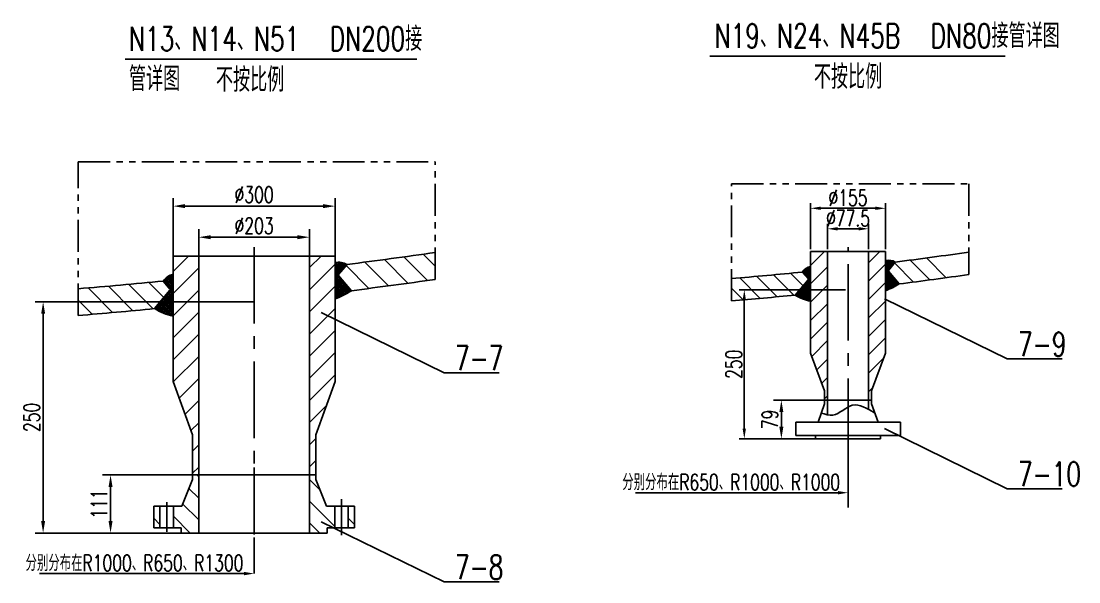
# Model space of a CAD drawing. Extents: x 14295 to 55529, y 90 to 48558.
# Drawn here: x 54054.3 to 54318.1, y 38817.6 to 38957.5 of the extents above; entities that cross this region are included whole.
import ezdxf

# ---------------------------------------------------------------- set-up
doc = ezdxf.new("R2010")
doc.units = 0
doc.header["$MEASUREMENT"] = 0
doc.linetypes.add('CENTER2', pattern=[28.575, 19.05, -3.175, 3.175, -3.175])
doc.linetypes.add('PHANTOM2', pattern=[31.75, 15.875, -3.175, 3.175, -3.175, 3.175, -3.175])
doc.layers.get('0').update_dxf_attribs({"linetype": 'CONTINUOUS'})
doc.layers.get('DEFPOINTS').update_dxf_attribs({"linetype": 'CONTINUOUS'})
for name, color, linetype in [('图层1', 7, 'CONTINUOUS'), ('图层2', 1, 'CONTINUOUS'), ('图层3', 2, 'CENTER2'), ('图层5', 3, 'PHANTOM2')]:
    doc.layers.add(name, color=color, linetype=linetype)
doc.styles.add('文字', font='txt.shx', dxfattribs={"width": 0.71, "bigfont": 'hzfs.shx'})
doc.dimstyles.get("Standard").update_dxf_attribs({"dimtxt": 0.18, "dimasz": 0.18, "dimexe": 0.18, "dimexo": 0.0625, "dimgap": 0.09, "dimtad": 0, "dimtih": 1, "dimtoh": 1, "dimdec": 4, "dimzin": 0, "dimtxsty": 'STANDARD', "dimcen": 0.09, "dimazin": 3, "dimtfac": 1, "dimtdec": 4, "dimtofl": 0, "dimtmove": 0, "dimatfit": 3, "dimtolj": 1, "dimtzin": 0})

# ---------------------------------------------------------------- blocks, each defined once
blk = doc.blocks.new('*D113')
at = {"color": 1, "linetype": 'BYBLOCK'}
for p, q in [((54098.54, 38898.88), (54098.54, 38905.58)), ((54126.18, 38898.88), (54126.18, 38905.58)), ((54101.54, 38903.58), (54123.18, 38903.58))]:
    blk.add_line(p, q, dxfattribs=at)
for points in [[(54101.54, 38904.08), (54101.54, 38903.08), (54098.54, 38903.58)], [(54123.18, 38904.08), (54123.18, 38903.08), (54126.18, 38903.58)]]:
    blk.add_solid(points, dxfattribs=at)
at = {"layer": 'DEFPOINTS', "color": 0, "linetype": 'BYBLOCK'}
for p in [(54126.18, 38903.58), (54098.54, 38898.88), (54126.18, 38898.88)]:
    blk.add_point(p, dxfattribs=at)
at = {"color": 1, "linetype": 'BYBLOCK', "insert": (54112.36, 38906.44), "char_height": 4, "attachment_point": 5, "style": '文字'}
blk.add_mtext('\\A1;∅203', dxfattribs=at)
blk = doc.blocks.new('*D114')
at = {"color": 1, "linetype": 'BYBLOCK'}
for p, q in [((54092.14, 38898.88), (54092.14, 38913.33)), ((54132.58, 38898.88), (54132.58, 38913.33)), ((54095.14, 38911.33), (54129.58, 38911.33))]:
    blk.add_line(p, q, dxfattribs=at)
for points in [[(54095.14, 38911.83), (54095.14, 38910.83), (54092.14, 38911.33)], [(54129.58, 38911.83), (54129.58, 38910.83), (54132.58, 38911.33)]]:
    blk.add_solid(points, dxfattribs=at)
at = {"layer": 'DEFPOINTS', "color": 0, "linetype": 'BYBLOCK'}
for p in [(54132.58, 38911.33), (54092.14, 38898.88), (54132.58, 38898.88)]:
    blk.add_point(p, dxfattribs=at)
at = {"color": 1, "linetype": 'BYBLOCK', "insert": (54112.36, 38914.19), "char_height": 4, "attachment_point": 5, "style": '文字'}
blk.add_mtext('\\A1;∅300', dxfattribs=at)
blk = doc.blocks.new('*D115')
at = {"color": 1, "linetype": 'BYBLOCK'}
for p, q in [((54097, 38844.3), (54074.56, 38844.3)), ((54076.56, 38832.82), (54076.56, 38841.3)), ((54094.13, 38829.82), (54074.56, 38829.82))]:
    blk.add_line(p, q, dxfattribs=at)
for points in [[(54076.06, 38841.3), (54077.06, 38841.3), (54076.56, 38844.3)], [(54076.06, 38832.82), (54077.06, 38832.82), (54076.56, 38829.82)]]:
    blk.add_solid(points, dxfattribs=at)
at = {"layer": 'DEFPOINTS', "color": 0, "linetype": 'BYBLOCK'}
for p in [(54076.56, 38844.3), (54097, 38844.3), (54094.13, 38829.82)]:
    blk.add_point(p, dxfattribs=at)
at = {"color": 1, "linetype": 'BYBLOCK', "insert": (54073.7, 38837.06), "char_height": 4, "attachment_point": 5, "rotation": 90, "style": '文字'}
blk.add_mtext('\\A1;111', dxfattribs=at)
blk = doc.blocks.new('*D116')
at = {"color": 1, "linetype": 'BYBLOCK'}
for p, q in [((54112.36, 38887.48), (54057.74, 38887.48)), ((54059.74, 38884.48), (54059.74, 38832.82)), ((54094.13, 38829.82), (54057.74, 38829.82))]:
    blk.add_line(p, q, dxfattribs=at)
for points in [[(54059.24, 38884.48), (54060.24, 38884.48), (54059.74, 38887.48)], [(54059.24, 38832.82), (54060.24, 38832.82), (54059.74, 38829.82)]]:
    blk.add_solid(points, dxfattribs=at)
at = {"layer": 'DEFPOINTS', "color": 0, "linetype": 'BYBLOCK'}
for p in [(54112.36, 38887.48), (54059.74, 38829.82), (54094.13, 38829.82)]:
    blk.add_point(p, dxfattribs=at)
at = {"color": 1, "linetype": 'BYBLOCK', "insert": (54056.89, 38858.65), "char_height": 4, "attachment_point": 5, "rotation": 90, "style": '文字'}
blk.add_mtext('\\A1;250', dxfattribs=at)
blk = doc.blocks.new('*D140')
at = {"color": 1, "linetype": 'BYBLOCK'}
for p, q in [((54254.65, 38862.98), (54241.86, 38862.98)), ((54243.86, 38856.34), (54243.86, 38859.98)), ((54252.4, 38853.34), (54241.86, 38853.34))]:
    blk.add_line(p, q, dxfattribs=at)
for points in [[(54243.36, 38859.98), (54244.36, 38859.98), (54243.86, 38862.98)], [(54243.36, 38856.34), (54244.36, 38856.34), (54243.86, 38853.34)]]:
    blk.add_solid(points, dxfattribs=at)
at = {"layer": 'DEFPOINTS', "color": 0, "linetype": 'BYBLOCK'}
for p in [(54243.86, 38862.98), (54254.65, 38862.98), (54252.4, 38853.34)]:
    blk.add_point(p, dxfattribs=at)
at = {"color": 1, "linetype": 'BYBLOCK', "insert": (54241.01, 38858.16), "char_height": 4, "attachment_point": 5, "rotation": 90, "style": '文字'}
blk.add_mtext('\\A1;79', dxfattribs=at)
blk = doc.blocks.new('*D143')
at = {"color": 1, "linetype": 'BYBLOCK'}
for p, q in [((54251.15, 38900.63), (54251.15, 38912.04)), ((54269.83, 38900.63), (54269.83, 38912.04)), ((54253.65, 38910.79), (54267.33, 38910.79))]:
    blk.add_line(p, q, dxfattribs=at)
for points in [[(54253.65, 38911.21), (54253.65, 38910.38), (54251.15, 38910.79)], [(54267.33, 38911.21), (54267.33, 38910.38), (54269.83, 38910.79)]]:
    blk.add_solid(points, dxfattribs=at)
at = {"layer": 'DEFPOINTS', "color": 0, "linetype": 'BYBLOCK'}
for p in [(54269.83, 38910.79), (54251.15, 38900), (54269.83, 38900)]:
    blk.add_point(p, dxfattribs=at)
at = {"color": 1, "linetype": 'BYBLOCK', "insert": (54260.49, 38913.42), "char_height": 4, "attachment_point": 5, "style": '文字'}
blk.add_mtext('\\A1;∅155', dxfattribs=at)
blk = doc.blocks.new('*D142')
at = {"color": 1, "linetype": 'BYBLOCK'}
for p, q in [((54255.37, 38900.63), (54255.37, 38906.93)), ((54265.61, 38900.63), (54265.61, 38906.93)), ((54257.87, 38905.68), (54263.11, 38905.68))]:
    blk.add_line(p, q, dxfattribs=at)
for points in [[(54257.87, 38906.1), (54257.87, 38905.26), (54255.37, 38905.68)], [(54263.11, 38906.1), (54263.11, 38905.26), (54265.61, 38905.68)]]:
    blk.add_solid(points, dxfattribs=at)
at = {"layer": 'DEFPOINTS', "color": 0, "linetype": 'BYBLOCK'}
for p in [(54265.61, 38905.68), (54255.37, 38900), (54265.61, 38900)]:
    blk.add_point(p, dxfattribs=at)
at = {"color": 1, "linetype": 'BYBLOCK', "insert": (54260.49, 38908.31), "char_height": 4, "attachment_point": 5, "style": '文字'}
blk.add_mtext('\\A1;∅77.5', dxfattribs=at)
blk = doc.blocks.new('*D141')
at = {"color": 1, "linetype": 'BYBLOCK'}
for p, q in [((54259.86, 38890.43), (54233.37, 38890.43)), ((54234.62, 38887.93), (54234.62, 38855.84)), ((54251.78, 38853.34), (54233.37, 38853.34))]:
    blk.add_line(p, q, dxfattribs=at)
for points in [[(54234.2, 38887.93), (54235.03, 38887.93), (54234.62, 38890.43)], [(54234.2, 38855.84), (54235.03, 38855.84), (54234.62, 38853.34)]]:
    blk.add_solid(points, dxfattribs=at)
at = {"layer": 'DEFPOINTS', "color": 0, "linetype": 'BYBLOCK'}
for p in [(54260.49, 38890.43), (54234.62, 38853.34), (54252.4, 38853.34)]:
    blk.add_point(p, dxfattribs=at)
at = {"color": 1, "linetype": 'BYBLOCK', "insert": (54231.99, 38871.89), "char_height": 4, "attachment_point": 5, "rotation": 90, "style": '文字'}
blk.add_mtext('\\A1;250', dxfattribs=at)

msp = doc.modelspace()

# ---------------------------------------------------------------- hatches: boundary and pattern name
at = {"layer": '图层2'}
h = msp.add_hatch(dxfattribs=at)
h.set_pattern_fill('ANSI37', color=256, scale=0.08, style=0)
h.set_pattern_definition([(315, (10874.4133, 70549.20192), (-0.1796051224, -0.1796051224), []), (225, (10874.4133, 70549.20192), (-0.1796051224, 0.1796051224), [])])
h.paths.add_polyline_path([(54250.519, 38892.97), (54250.519, 38893.176), (54249.086, 38894.884, -0.171979), (54251.151, 38896.302), (54251.151, 38887.61, -0.093098), (54247.314, 38889.151)])
h = msp.add_hatch(dxfattribs=at)
h.set_pattern_fill('ANSI37', color=256, scale=0.096, style=0)
h.set_pattern_definition([(315, (2040.0544, 76877.83506), (-0.2155261469, -0.2155261469), []), (225, (2040.0544, 76877.83506), (-0.2155261469, 0.2155261469), [])])
h.paths.add_polyline_path([(54091.381, 38890.357), (54091.381, 38890.604), (54089.662, 38892.653, -0.171979), (54092.14, 38894.355), (54092.14, 38883.925, -0.093098), (54087.536, 38885.774)])

# ---------------------------------------------------------------- linework, layer by layer
at = {"color": 1, "linetype": 'BYBLOCK'}
for p, q in [((54257.99, 38839.867), (54207.452, 38839.867)), ((54109.862, 38819.709), (54058.84, 38819.709))]:
    msp.add_line(p, q, dxfattribs=at)
for points in [[(54257.99, 38840.284), (54257.99, 38839.45), (54260.49, 38839.867)], [(54109.862, 38820.126), (54109.862, 38819.293), (54112.362, 38819.709)]]:
    msp.add_solid(points, dxfattribs=at)
at = {"layer": '图层1'}
for p, q in [((54092.14, 38867.642), (54092.14, 38898.878)), ((54092.14, 38898.878), (54132.584, 38898.878)), ((54098.539, 38844.297), (54098.539, 38898.878)), ((54126.184, 38844.297), (54126.184, 38898.878)), ((54132.584, 38867.642), (54132.584, 38898.878)), ((54251.151, 38900.002), (54269.829, 38900.002)), ((54251.151, 38900.002), (54251.151, 38874.654)), ((54255.37, 38862.981), (54255.37, 38900.002)), ((54265.61, 38862.981), (54265.61, 38900.002)), ((54269.829, 38874.654), (54269.829, 38900.002)), ((54133.442, 38894.311), (54135.529, 38896.798)), ((54251.151, 38874.654), (54251.151, 38898.002)), ((54270.544, 38895.322), (54272.284, 38897.396)), ((54133.442, 38894.063), (54133.442, 38894.311)), ((54136.641, 38890.25), (54133.442, 38894.063)), ((54250.519, 38893.176), (54249.086, 38894.884)), ((54270.544, 38895.116), (54270.544, 38895.322)), ((54273.21, 38891.939), (54270.544, 38895.116)), ((54091.381, 38890.604), (54089.662, 38892.653)), ((54247.314, 38889.151), (54250.519, 38892.97)), ((54250.519, 38892.97), (54250.519, 38893.176)), ((54087.536, 38885.774), (54091.381, 38890.357)), ((54254.653, 38865.315), (54251.151, 38874.654)), ((54266.327, 38865.315), (54269.829, 38874.654)), ((54097.003, 38854.281), (54092.14, 38867.642)), ((54127.72, 38854.281), (54132.584, 38867.642)), ((54254.653, 38862.981), (54254.653, 38865.315)), ((54266.327, 38862.981), (54266.327, 38865.315)), ((54253.015, 38857.451), (54254.653, 38861.999)), ((54254.653, 38862.981), (54266.327, 38862.981)), ((54254.653, 38861.999), (54254.653, 38862.981)), ((54254.653, 38862.981), (54266.327, 38862.981)), ((54255.37, 38859.3), (54255.37, 38862.981)), ((54265.61, 38860.653), (54265.61, 38862.981)), ((54266.327, 38861.999), (54266.327, 38862.981)), ((54267.965, 38857.451), (54266.327, 38861.999)), ((54247.434, 38857.451), (54247.434, 38854.174)), ((54273.546, 38857.451), (54247.434, 38857.451)), ((54273.546, 38854.174), (54273.546, 38857.451)), ((54097.003, 38844.06), (54097.003, 38854.281)), ((54127.72, 38844.06), (54127.72, 38854.281)), ((54247.434, 38854.174), (54273.546, 38854.174)), ((54252.4, 38854.174), (54252.4, 38853.341)), ((54268.58, 38854.174), (54268.58, 38853.341)), ((54252.4, 38853.341), (54268.58, 38853.341)), ((54097.003, 38844.297), (54108.522, 38844.297)), ((54097.003, 38844.297), (54108.522, 38844.297)), ((54097.004, 38844.297), (54127.72, 38844.297)), ((54097.004, 38843.171), (54097.004, 38844.297)), ((54097.771, 38844.297), (54108.522, 38844.297)), ((54108.522, 38844.297), (54097.771, 38844.297)), ((54112.362, 38844.297), (54097.771, 38844.297)), ((54097.771, 38844.297), (54108.522, 38844.297)), ((54108.522, 38844.297), (54097.771, 38844.297)), ((54112.362, 38844.297), (54097.771, 38844.297)), ((54098.539, 38829.817), (54098.539, 38844.297)), ((54112.362, 38844.297), (54126.952, 38844.297)), ((54112.362, 38844.297), (54126.952, 38844.297)), ((54127.72, 38844.297), (54116.202, 38844.297)), ((54116.202, 38844.297), (54126.952, 38844.297)), ((54126.952, 38844.297), (54116.202, 38844.297)), ((54127.72, 38844.297), (54116.202, 38844.297)), ((54116.202, 38844.297), (54126.952, 38844.297)), ((54126.952, 38844.297), (54116.202, 38844.297)), ((54126.184, 38829.817), (54126.184, 38844.297)), ((54127.72, 38843.171), (54127.72, 38844.297)), ((54094.304, 38836.533), (54097.004, 38843.171)), ((54127.72, 38843.171), (54127.72, 38843.171)), ((54130.42, 38836.533), (54127.72, 38843.171)), ((54087.328, 38836.533), (54094.304, 38836.533)), ((54087.328, 38831.133), (54087.328, 38836.533)), ((54088.875, 38831.133), (54088.875, 38836.533)), ((54092.25, 38831.133), (54092.25, 38836.533)), ((54112.362, 38836.533), (54112.362, 38836.533)), ((54137.396, 38836.533), (54130.42, 38836.533)), ((54132.473, 38831.133), (54132.473, 38836.533)), ((54135.849, 38831.133), (54135.849, 38836.533)), ((54137.396, 38831.133), (54137.396, 38836.533)), ((54087.328, 38831.133), (54094.135, 38831.133)), ((54094.135, 38829.817), (54094.135, 38831.133)), ((54130.589, 38829.817), (54130.589, 38831.133)), ((54137.396, 38831.133), (54130.589, 38831.133)), ((54094.135, 38829.817), (54130.589, 38829.817))]:
    msp.add_line(p, q, dxfattribs=at)
for centre, radius, start, end in [((53998.187, 39994.157), 1105.92, 277.133896, 278.2837), ((54157.831, 39811.861), 921.6, 277.133896, 278.2837), ((54133.491, 38893.276), 4.07, 59.93856, 102.87651), ((54252.119, 38892.68), 3.749, 104.96482, 143.99768), ((54270.585, 38894.46), 3.392, 59.93856, 102.87651), ((54093.301, 38890.009), 4.499, 104.96482, 143.99768), ((54156.894, 39811.861), 921.6, 274.639708, 275.741193), ((54157.831, 39811.861), 927.13, 277.148828, 278.23395), ((53979.031, 39993.026), 1105.92, 274.639708, 275.741193), ((53998.187, 39994.157), 1112.556, 277.148828, 278.23395), ((54262.438, 38908.884), 20.079, 291.59689, 302.44351), ((54123.715, 38910.585), 24.095, 291.59689, 302.44351), ((54156.894, 39811.861), 927.13, 274.611975, 275.596802), ((54253.335, 38898.594), 11.199, 237.47773, 258.75289), ((53979.031, 39993.026), 1112.556, 274.611975, 275.596802), ((54094.761, 38897.106), 13.439, 237.47773, 258.75289)]:
    msp.add_arc(centre, radius, start, end, dxfattribs=at)
at = {"layer": '图层2'}
for p, q in [((54080.166, 38948.013), (54152.976, 38948.013)), ((54226.015, 38948.749), (54299.659, 38948.749)), ((54095.968, 38898.878), (54092.14, 38895.05)), ((54129.073, 38898.878), (54126.184, 38895.99)), ((54154.536, 38899.345), (54157.522, 38896.358)), ((54254.584, 38900.002), (54251.151, 38896.568)), ((54268.378, 38900.002), (54265.61, 38897.233)), ((54132.584, 38896.872), (54126.184, 38890.473)), ((54133.62, 38897.344), (54132.584, 38896.308)), ((54134.018, 38897.312), (54132.584, 38895.877)), ((54134.385, 38897.247), (54132.584, 38895.446)), ((54134.724, 38897.155), (54132.584, 38895.015)), ((54135.04, 38897.04), (54132.584, 38894.584)), ((54132.584, 38896.914), (54134.238, 38895.259)), ((54135.335, 38896.904), (54132.584, 38894.153)), ((54132.584, 38896.483), (54134.041, 38895.025)), ((54132.667, 38897.262), (54134.435, 38895.494)), ((54133.039, 38897.321), (54134.631, 38895.728)), ((54133.445, 38897.346), (54134.828, 38895.963)), ((54133.896, 38897.326), (54135.025, 38896.197)), ((54134.412, 38897.24), (54135.221, 38896.431)), ((54135.047, 38897.037), (54135.418, 38896.666)), ((54135.293, 38896.517), (54141.004, 38890.806)), ((54139.965, 38897.363), (54145.88, 38891.448)), ((54144.841, 38898.004), (54150.736, 38892.11)), ((54149.698, 38898.665), (54155.573, 38892.79)), ((54255.37, 38896.189), (54251.151, 38891.97)), ((54269.829, 38896.854), (54265.61, 38892.636)), ((54270.692, 38897.85), (54269.829, 38896.987)), ((54271.024, 38897.823), (54269.829, 38896.628)), ((54271.329, 38897.769), (54269.829, 38896.268)), ((54271.612, 38897.692), (54269.829, 38895.909)), ((54271.875, 38897.597), (54269.829, 38895.55)), ((54269.829, 38897.491), (54271.207, 38896.113)), ((54272.122, 38897.483), (54269.829, 38895.191)), ((54269.829, 38897.132), (54271.043, 38895.918)), ((54269.829, 38896.773), (54270.88, 38895.722)), ((54271.713, 38896.716), (54269.829, 38894.831)), ((54269.829, 38896.414), (54270.716, 38895.527)), ((54269.898, 38897.782), (54271.371, 38896.308)), ((54270.208, 38897.831), (54271.535, 38896.504)), ((54270.546, 38897.852), (54271.699, 38896.699)), ((54270.922, 38897.835), (54271.863, 38896.894)), ((54271.353, 38897.764), (54272.027, 38897.09)), ((54271.882, 38897.594), (54272.191, 38897.285)), ((54272.087, 38897.161), (54276.846, 38892.402)), ((54275.98, 38897.866), (54280.909, 38892.937)), ((54280.043, 38898.4), (54284.955, 38893.488)), ((54098.539, 38895.932), (54092.14, 38889.533)), ((54132.584, 38896.052), (54133.845, 38894.791)), ((54134.845, 38895.983), (54132.584, 38893.722)), ((54132.584, 38895.62), (54133.648, 38894.556)), ((54132.584, 38895.189), (54133.451, 38894.322)), ((54132.584, 38894.758), (54134.292, 38893.051)), ((54132.584, 38894.327), (54136.539, 38890.372)), ((54133.442, 38894.149), (54132.584, 38893.291)), ((54132.584, 38893.896), (54136.388, 38890.092)), ((54133.6, 38893.875), (54132.584, 38892.86)), ((54133.796, 38893.641), (54132.584, 38892.428)), ((54237.715, 38893.812), (54242.806, 38888.721)), ((54241.932, 38894.193), (54247.004, 38889.121)), ((54246.131, 38894.592), (54249.257, 38891.466)), ((54269.829, 38896.055), (54270.552, 38895.332)), ((54269.829, 38895.695), (54271.252, 38894.272)), ((54269.829, 38895.336), (54273.125, 38892.04)), ((54270.544, 38895.187), (54269.829, 38894.472)), ((54269.829, 38894.977), (54272.999, 38891.807)), ((54270.675, 38894.96), (54269.829, 38894.113)), ((54270.839, 38894.764), (54269.829, 38893.754)), ((54269.829, 38894.618), (54272.776, 38891.671)), ((54271.003, 38894.569), (54269.829, 38893.395)), ((54271.167, 38894.374), (54269.829, 38893.035)), ((54269.829, 38894.259), (54272.55, 38891.537)), ((54271.331, 38894.178), (54269.829, 38892.676)), ((54271.495, 38893.983), (54269.829, 38892.317)), ((54269.829, 38893.899), (54272.322, 38891.406)), ((54271.659, 38893.788), (54269.829, 38891.958)), ((54271.823, 38893.592), (54269.829, 38891.599)), ((54269.829, 38893.54), (54272.091, 38891.278)), ((54070.935, 38890.931), (54077.068, 38884.798)), ((54076.017, 38891.367), (54082.126, 38885.258)), ((54081.077, 38891.824), (54087.163, 38885.738)), ((54086.116, 38892.303), (54089.866, 38888.552)), ((54132.584, 38891.354), (54126.184, 38884.955)), ((54132.584, 38893.465), (54136.12, 38889.929)), ((54133.993, 38893.407), (54132.584, 38891.997)), ((54134.19, 38893.172), (54132.584, 38891.566)), ((54132.584, 38893.034), (54135.85, 38889.768)), ((54134.386, 38892.938), (54132.584, 38891.135)), ((54134.583, 38892.703), (54132.584, 38890.704)), ((54132.584, 38892.603), (54135.576, 38889.611)), ((54134.78, 38892.469), (54132.584, 38890.273)), ((54134.976, 38892.235), (54132.584, 38889.842)), ((54132.584, 38892.172), (54135.299, 38889.457)), ((54135.173, 38892), (54132.584, 38889.411)), ((54135.37, 38891.766), (54132.584, 38888.98)), ((54132.584, 38891.741), (54135.019, 38889.306)), ((54135.566, 38891.531), (54132.584, 38888.549)), ((54132.584, 38891.31), (54134.736, 38889.158)), ((54132.584, 38890.879), (54134.45, 38889.013)), ((54135.763, 38891.297), (54132.689, 38888.223)), ((54135.96, 38891.063), (54133.433, 38888.536)), ((54231.442, 38890.89), (54234.358, 38887.973)), ((54233.48, 38893.449), (54238.591, 38888.338)), ((54250.519, 38892.97), (54250.519, 38893.176)), ((54255.37, 38891.591), (54251.151, 38887.372)), ((54269.829, 38892.257), (54265.61, 38888.038)), ((54271.986, 38893.397), (54269.829, 38891.239)), ((54272.15, 38893.202), (54269.829, 38890.88)), ((54269.829, 38893.181), (54271.858, 38891.152)), ((54272.314, 38893.006), (54269.829, 38890.521)), ((54269.829, 38892.822), (54271.622, 38891.028)), ((54269.829, 38892.463), (54271.384, 38890.908)), ((54269.829, 38892.103), (54271.143, 38890.79)), ((54269.829, 38891.744), (54270.899, 38890.674)), ((54269.829, 38891.385), (54270.652, 38890.562)), ((54272.478, 38892.811), (54269.916, 38890.249)), ((54272.642, 38892.616), (54270.537, 38890.511)), ((54272.806, 38892.42), (54271.206, 38890.82)), ((54272.97, 38892.225), (54271.94, 38891.195)), ((54273.134, 38892.03), (54272.772, 38891.668)), ((54098.539, 38890.414), (54092.14, 38884.015)), ((54132.584, 38890.448), (54134.16, 38888.871)), ((54132.584, 38890.017), (54133.868, 38888.733)), ((54132.584, 38889.586), (54133.572, 38888.598)), ((54136.156, 38890.828), (54134.236, 38888.908)), ((54136.353, 38890.594), (54135.117, 38889.358)), ((54136.55, 38890.36), (54136.116, 38889.926)), ((54269.554, 38888.22), (54300.217, 38873.225)), ((54068.489, 38887.86), (54071.988, 38884.361)), ((54132.584, 38885.837), (54126.184, 38879.438)), ((54255.37, 38886.993), (54251.151, 38882.775)), ((54269.829, 38887.659), (54265.61, 38883.44)), ((54098.539, 38884.897), (54092.14, 38878.498)), ((54129.122, 38884.792), (54159.785, 38869.798)), ((54269.829, 38883.061), (54265.61, 38878.842)), ((54132.584, 38880.319), (54126.184, 38873.92)), ((54255.37, 38882.396), (54251.151, 38878.177)), ((54098.539, 38879.379), (54092.14, 38872.98)), ((54255.37, 38877.798), (54251.444, 38873.872)), ((54269.829, 38878.463), (54265.61, 38874.244)), ((54098.539, 38873.862), (54092.188, 38867.511)), ((54132.584, 38874.802), (54126.184, 38868.403)), ((54255.37, 38873.2), (54252.698, 38870.528)), ((54269.355, 38873.391), (54265.61, 38869.646)), ((54300.217, 38873.225), (54313.892, 38873.225)), ((54159.785, 38869.798), (54173.46, 38869.798)), ((54098.539, 38868.344), (54093.66, 38863.465)), ((54132.584, 38869.284), (54126.184, 38862.885)), ((54255.37, 38868.602), (54253.952, 38867.184)), ((54266.596, 38866.035), (54265.61, 38865.048)), ((54098.539, 38862.827), (54095.132, 38859.42)), ((54255.37, 38864.004), (54254.653, 38863.287)), ((54130.366, 38861.549), (54126.184, 38857.368)), ((54098.539, 38857.31), (54096.605, 38855.375)), ((54269.554, 38855.875), (54300.217, 38840.881)), ((54098.539, 38851.792), (54097.003, 38850.256)), ((54127.72, 38853.386), (54126.184, 38851.85)), ((54098.539, 38846.275), (54097.003, 38844.739)), ((54127.72, 38847.869), (54126.184, 38846.333)), ((54098.113, 38844.297), (54098.539, 38843.871)), ((54096.092, 38840.93), (54098.539, 38838.483)), ((54126.184, 38843.166), (54128.776, 38840.574)), ((54300.217, 38840.881), (54313.892, 38840.881)), ((54094.534, 38837.099), (54098.539, 38833.094)), ((54126.184, 38837.778), (54132.473, 38831.489)), ((54087.328, 38833.529), (54088.875, 38831.982)), ((54092.25, 38833.995), (54096.428, 38829.817)), ((54135.849, 38833.502), (54137.396, 38831.955)), ((54126.184, 38832.39), (54128.757, 38829.817)), ((54129.122, 38832.642), (54159.785, 38817.648)), ((54159.785, 38817.648), (54173.46, 38817.648))]:
    msp.add_line(p, q, dxfattribs=at)
msp.add_spline([(54253.834, 38859.725), (54256.697, 38859.237), (54261.555, 38861.664), (54267.146, 38859.725)], degree=3, dxfattribs=at)
at = {"layer": '图层3'}
for p, q in [((54112.362, 38901.133), (54112.362, 38838.596)), ((54260.49, 38849.273), (54260.49, 38901.133)), ((54260.49, 38836.188), (54260.49, 38849.273)), ((54112.362, 38829.425), (54112.362, 38846.152)), ((54134.161, 38829.28), (54134.161, 38838.222)), ((54090.563, 38830.146), (54090.563, 38837.501)), ((54112.362, 38819.709), (54112.362, 38828.737)), ((54112.362, 38819.709), (54112.362, 38828.737))]:
    msp.add_line(p, q, dxfattribs=at)
at = {"layer": '图层5', "ltscale": 0.5}
for p, q in [((54068.489, 38884.073), (54068.489, 38922.346)), ((54068.489, 38922.346), (54157.522, 38922.346)), ((54157.522, 38893.07), (54157.522, 38922.346)), ((54231.442, 38916.858), (54290.611, 38916.858)), ((54231.442, 38887.699), (54231.442, 38916.858)), ((54290.611, 38916.858), (54290.611, 38894.289))]:
    msp.add_line(p, q, dxfattribs=at)

# ---------------------------------------------------------------- texts
at = {"color": 1, "linetype": 'BYBLOCK', "char_height": 4, "attachment_point": 5, "style": '文字'}
for s, insert in [('分别分布在R650、R1000、R1000', (54231.349, 38842.492)), ('分别分布在R1000、R650、R1300', (54082.526, 38822.334))]:
    msp.add_mtext(s, dxfattribs=dict(at, insert=insert))
at = {"layer": '图层2', "char_height": 6, "attachment_point": 1, "style": '文字'}
for s, insert, width in [('N19、N24、N45B  DN80接管详图', (54227.193, 38956.8), 85.72246), ('N13、N14、N51  DN200接管详图', (54081.154, 38956.064), 77.09321), ('不按比例', (54102.852, 38945.843), 19.68935), ('不按比例', (54251.986, 38946.58), 19.68935), ('7-9', (54302.9, 38879.887), 18.6197), ('7-7', (54162.468, 38876.46), 18.6197), ('7-10', (54302.9, 38847.543), 18.6197), ('7-8', (54162.468, 38824.31), 18.6197)]:
    msp.add_mtext(s, dxfattribs=dict(at, insert=insert, width=width))

# ---------------------------------------------------------------- dimensions: what is measured, and where the dimension line sits
at = {"layer": '图层1'}
for base, p1, p2, text, picture, middle in [((54132.584, 38911.332), (54092.14, 38898.878), (54132.584, 38898.878), '%%c300', '*D114', (54112.362, 38914.189)), ((54126.184, 38903.581), (54098.539, 38898.878), (54126.184, 38898.878), '%%c203', '*D113', (54112.362, 38906.438))]:
    dim = msp.add_linear_dim(base=base, p1=p1, p2=p2, text=text, dimstyle='STANDARD', override={"dimtxt": 4, "dimasz": 3, "dimexe": 2, "dimexo": 0, "dimgap": 1, "dimtih": 0, "dimtoh": 0, "dimdec": 1, "dimzin": 12, "dimtxsty": '文字', "dimclrd": 1, "dimclre": 1, "dimclrt": 1, "dimtdec": 1, "dimtvp": 0.714286, "dimtzin": 12}, dxfattribs=at)
    dim.commit()
    dim.dimension.update_dxf_attribs({"geometry": picture, "text_midpoint": middle})
for base, p1, p2, text, picture, middle in [((54059.744, 38829.817), (54112.362, 38887.476), (54094.135, 38829.817), '250', '*D116', (54056.886, 38858.647)), ((54243.864, 38862.981), (54252.4, 38853.341), (54254.653, 38862.981), '79', '*D140', (54241.007, 38858.161)), ((54076.556, 38844.297), (54094.135, 38829.817), (54097.003, 38844.297), '111', '*D115', (54073.699, 38837.057))]:
    dim = msp.add_linear_dim(base=base, p1=p1, p2=p2, angle=90, text=text, dimstyle='STANDARD', override={"dimtxt": 4, "dimasz": 3, "dimexe": 2, "dimexo": 0, "dimgap": 1, "dimtih": 0, "dimtoh": 0, "dimdec": 1, "dimzin": 12, "dimtxsty": '文字', "dimclrd": 1, "dimclre": 1, "dimclrt": 1, "dimtdec": 1, "dimtvp": 0.714286, "dimtzin": 12}, dxfattribs=at)
    dim.commit()
    dim.dimension.update_dxf_attribs({"geometry": picture, "text_midpoint": middle})
at = {"layer": '图层2'}
for base, p1, p2, angle, text, picture, middle in [((54269.829, 38910.792), (54251.151, 38900.002), (54269.829, 38900.002), 180, '%%c155', '*D143', (54260.49, 38913.417)), ((54265.61, 38905.681), (54255.37, 38900.002), (54265.61, 38900.002), 180, '%%c77.5', '*D142', (54260.49, 38908.306)), ((54234.617, 38853.341), (54260.49, 38890.433), (54252.4, 38853.341), 90, '250', '*D141', (54231.992, 38871.887))]:
    dim = msp.add_linear_dim(base=base, p1=p1, p2=p2, angle=angle, text=text, dimstyle='STANDARD', override={"dimtxt": 4, "dimasz": 2.5, "dimexe": 1.25, "dimexo": 0.625, "dimgap": 0.625, "dimtad": 1, "dimtih": 0, "dimtoh": 0, "dimdec": 0, "dimzin": 8, "dimtxsty": '文字', "dimcen": 2.5, "dimclrd": 1, "dimclre": 1, "dimclrt": 1, "dimtdec": 0, "dimtofl": 1}, dxfattribs=at)
    dim.commit()
    dim.dimension.update_dxf_attribs({"geometry": picture, "text_midpoint": middle})

doc.saveas('drawing.dxf')
